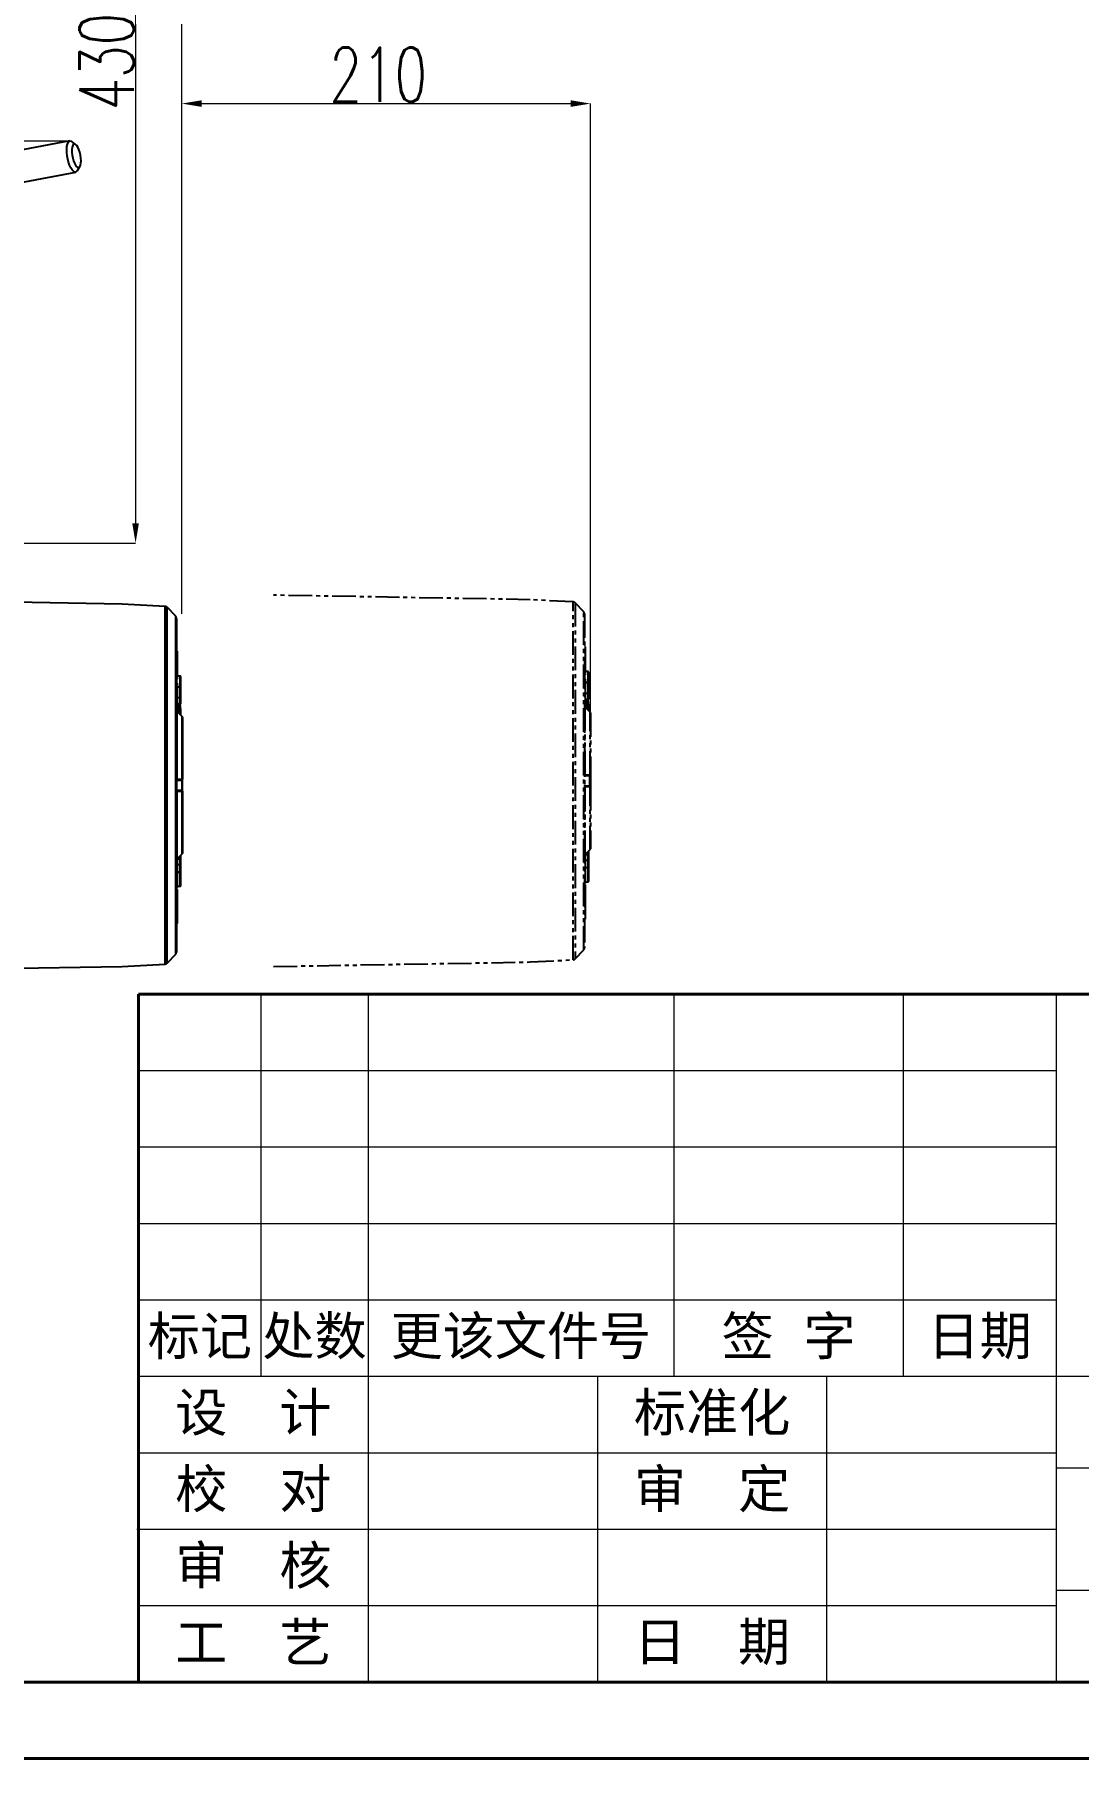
# Model space of a CAD drawing. Header units: millimetres. Extents: x 1486 to 4728, y 464 to 2757.
# Drawn here: x 3247 to 3774, y 464 to 1335 of the extents above; entities that cross this region are included whole.
import ezdxf

# ---------------------------------------------------------------- set-up
doc = ezdxf.new("R2010")
doc.units = ezdxf.units.MM
doc.linetypes.add('双点画线', pattern=[22, 12, -2, 2, -2, 2, -2])
for name, color, linetype, lineweight in [('AM_5', 3, 'Continuous', 25), ('AM_BOR', 7, 'Continuous', 50), ('文字', 7, 'Continuous', 13), ('粗实线', 7, 'Continuous', 40), ('细实线', 3, 'Continuous', 13)]:
    doc.layers.add(name, color=color, linetype=linetype, lineweight=lineweight)
doc.styles.add('SLDTEXTSTYLE1', font='txt.shx', dxfattribs={"width": 0.7, "bigfont": 'gbcbig.shx'})
doc.styles.get("Standard").update_dxf_attribs({"font": 'arial.ttf'})
doc.dimstyles.new('SLDDIMSTYLE12$0', dxfattribs={"dimtxt": 12, "dimasz": 10, "dimexe": 0, "dimexo": 0.0625, "dimgap": 0.875, "dimtad": 1, "dimdec": 1, "dimlfac": 1.8, "dimrnd": 1e-09, "dimzin": 12, "dimdsep": 46, "dimtxsty": 'SLDTEXTSTYLE1', "dimcen": 0.09, "dimdle": 8.16, "dimclrd": 3, "dimclre": 3, "dimadec": 0, "dimazin": 3, "dimtfac": 1, "dimtdec": 1, "dimtofl": 0, "dimtmove": 0, "dimatfit": 3, "dimfxl": 0, "dimfrac": 2, "dimtolj": 1, "dimlwd": 5, "dimlwe": 5, "dimarcsym": 0})

# ---------------------------------------------------------------- blocks, each defined once
blk = doc.blocks.new('*D61')
at = {"layer": 'AM_5', "color": 3, "lineweight": 5, "transparency": 16777216}
blk.add_line((2911.41, 1077.73), (2911.41, 1516.77), dxfattribs=at)
at = {"layer": 'AM_5', "color": 3, "linetype": 'Continuous', "lineweight": 5, "transparency": 16777216}
for p, q in [((2921.41, 1516.77), (3311.71, 1516.77)), ((3321.71, 1042), (3321.71, 1516.77))]:
    blk.add_line(p, q, dxfattribs=at)
at = {"layer": 'AM_5', "color": 3, "transparency": 16777216}
for points in [[(2921.41, 1518.44), (2921.41, 1515.11), (2911.41, 1516.77)], [(3311.71, 1518.44), (3311.71, 1515.11), (3321.71, 1516.77)]]:
    blk.add_solid(points, dxfattribs=at)
at = {"layer": 'Defpoints', "color": 0, "transparency": 16777216}
for p in [(3321.71, 1516.77), (2911.41, 1077.67), (3321.71, 1041.93)]:
    blk.add_point(p, dxfattribs=at)
at = {"layer": 'AM_5', "color": 0, "transparency": 16777216, "insert": (3116.56, 1531.36), "char_height": 12, "attachment_point": 5, "style": 'SLDTEXTSTYLE1'}
blk.add_mtext('\\A1;{\\H2.28571x;410}', dxfattribs=at)
blk = doc.blocks.new('*D78')
at = {"layer": 'AM_5', "color": 3, "lineweight": 5, "transparency": 16777216}
blk.add_line((3321.71, 1042), (3321.71, 1299.64), dxfattribs=at)
at = {"layer": 'AM_5', "color": 3, "linetype": 'Continuous', "lineweight": 5, "transparency": 16777216}
for p, q in [((3331.71, 1299.64), (3518.04, 1299.64)), ((3528.04, 992), (3528.04, 1299.64))]:
    blk.add_line(p, q, dxfattribs=at)
at = {"layer": 'AM_5', "color": 3, "transparency": 16777216}
for points in [[(3331.71, 1301.31), (3331.71, 1297.97), (3321.71, 1299.64)], [(3518.04, 1301.31), (3518.04, 1297.97), (3528.04, 1299.64)]]:
    blk.add_solid(points, dxfattribs=at)
at = {"layer": 'Defpoints', "color": 0, "transparency": 16777216}
for p in [(3528.04, 1299.64), (3321.71, 1041.93), (3528.04, 991.94)]:
    blk.add_point(p, dxfattribs=at)
at = {"layer": 'AM_5', "color": 0, "transparency": 16777216, "insert": (3420.92, 1314.23), "char_height": 12, "attachment_point": 5, "style": 'SLDTEXTSTYLE1'}
blk.add_mtext('\\A1;{\\H2.28571x;210}', dxfattribs=at)
blk = doc.blocks.new('*D57')
at = {"layer": 'AM_5', "color": 3, "lineweight": 5, "transparency": 16777216}
blk.add_line((3225.59, 1509.17), (3298.38, 1509.17), dxfattribs=at)
at = {"layer": 'AM_5', "color": 3, "linetype": 'Continuous', "lineweight": 5, "transparency": 16777216}
for p, q in [((3298.38, 1499.17), (3298.38, 1087.67)), ((2911.47, 1077.67), (3298.38, 1077.67))]:
    blk.add_line(p, q, dxfattribs=at)
at = {"layer": 'AM_5', "color": 3, "transparency": 16777216}
for points in [[(3296.71, 1499.17), (3300.04, 1499.17), (3298.38, 1509.17)], [(3296.71, 1087.67), (3300.04, 1087.67), (3298.38, 1077.67)]]:
    blk.add_solid(points, dxfattribs=at)
at = {"layer": 'Defpoints', "color": 0, "transparency": 16777216}
for p in [(3225.53, 1509.17), (2911.41, 1077.67), (3298.38, 1077.67)]:
    blk.add_point(p, dxfattribs=at)
at = {"layer": 'AM_5', "color": 0, "transparency": 16777216, "insert": (3283.79, 1320.81), "char_height": 12, "attachment_point": 5, "rotation": 90, "style": 'SLDTEXTSTYLE1'}
blk.add_mtext('\\A1;{\\H2.28571x;430}', dxfattribs=at)
blk = doc.blocks.new('*D58')
at = {"layer": 'AM_5', "color": 3, "lineweight": 5, "transparency": 16777216}
blk.add_line((3264.67, 1280.61), (3202.32, 1280.61), dxfattribs=at)
at = {"layer": 'AM_5', "color": 3, "linetype": 'Continuous', "lineweight": 5, "transparency": 16777216}
for p, q in [((3202.32, 1270.61), (3202.32, 1087.67)), ((2911.47, 1077.67), (3202.32, 1077.67))]:
    blk.add_line(p, q, dxfattribs=at)
at = {"layer": 'AM_5', "color": 3, "transparency": 16777216}
for points in [[(3200.65, 1270.61), (3203.99, 1270.61), (3202.32, 1280.61)], [(3200.65, 1087.67), (3203.99, 1087.67), (3202.32, 1077.67)]]:
    blk.add_solid(points, dxfattribs=at)
at = {"layer": 'Defpoints', "color": 0, "transparency": 16777216}
for p in [(3264.74, 1280.61), (2911.41, 1077.67), (3202.32, 1077.67)]:
    blk.add_point(p, dxfattribs=at)
at = {"layer": 'AM_5', "color": 0, "transparency": 16777216, "insert": (3187.73, 1179.14), "char_height": 12, "attachment_point": 5, "rotation": 90, "style": 'SLDTEXTSTYLE1'}
blk.add_mtext('\\A1;{\\H2.28571x;200}', dxfattribs=at)
blk = doc.blocks.new('rA3')
at = {"layer": '粗实线'}
for p, q in [((568.38, 174.26), (568.38, 129.26)), ((748.38, 174.26), (568.38, 174.26)), ((358.38, 129.26), (748.38, 129.26)), ((333.38, 124.26), (753.38, 124.26))]:
    blk.add_line(p, q, dxfattribs=at)
at = {"layer": '细实线'}
for p, q in [((576.38, 174.26), (576.38, 149.26)), ((583.38, 174.26), (583.38, 149.26)), ((603.38, 174.26), (603.38, 149.26)), ((618.38, 174.26), (618.38, 149.26)), ((628.38, 174.26), (628.38, 129.26)), ((568.38, 169.26), (628.38, 169.26)), ((628.38, 169.26), (628.38, 129.26)), ((568.38, 164.26), (628.38, 164.26)), ((568.38, 159.26), (628.38, 159.26)), ((568.38, 154.26), (628.38, 154.26)), ((568.38, 149.26), (688.38, 149.26)), ((583.38, 149.26), (583.38, 129.26)), ((598.38, 149.26), (598.38, 129.26)), ((613.38, 129.26), (613.38, 149.26)), ((568.38, 144.26), (628.38, 144.26)), ((688.38, 143.26), (628.38, 143.26)), ((568.25, 139.26), (628.38, 139.26)), ((568.38, 134.26), (628.38, 134.26)), ((628.38, 135.26), (688.38, 135.26))]:
    blk.add_line(p, q, dxfattribs=at)
at = {"layer": '文字', "char_height": 2.5, "width": 72, "attachment_point": 5}
for s, insert in [('{\\fSimSun|b0|i0|c134|p2;标记}', (572.38, 151.76)), ('{\\fSimSun|b0|i0|c134|p2;处数}', (579.88, 151.76)), ('{\\fSimSun|b0|i0|c134|p2;更该文件号}', (593.38, 151.76)), ('{\\fSimSun|b0|i0|c134|p54;签}  {\\fSimSun|b0|i0|c134|p54;字}', (610.88, 151.76)), ('{\\fSimSun|b0|i0|c134|p54;日期}', (623.38, 151.76)), ('{\\fSimSun|b0|i0|c134|p2;设  计}', (575.88, 146.76)), ('{\\fSimSun|b0|i0|c134|p2;标准化}', (605.88, 146.76)), ('{\\fSimSun|b0|i0|c134|p2;校  对}', (575.88, 141.76)), ('{\\fSimSun|b0|i0|c134|p2;审  定}', (605.88, 141.76)), ('{\\fSimSun|b0|i0|c134|p2;审  核}', (575.88, 136.76)), ('{\\fSimSun|b0|i0|c134|p2;工  艺}', (575.88, 131.76)), ('{\\fSimSun|b0|i0|c134|p2;日  期}', (605.88, 131.76))]:
    blk.add_mtext(s, dxfattribs=dict(at, insert=insert))

msp = doc.modelspace()

# ---------------------------------------------------------------- linework, layer by layer
at = {"color": 7, "linetype": 'Continuous', "lineweight": 25}
for p, q in [((3265.204, 1280.763), (3059.558, 1242.069)), ((3268.238, 1278.875), (3266.295, 1280.403)), ((3062.517, 1226.345), (3268.162, 1265.038)), ((3269.049, 1265.77), (3270.303, 1267.9)), ((3291.586, 1046.89), (3162.06, 1049.15)), ((3313.314, 1045.751), (3291.586, 1046.89)), ((3313.314, 865.069), (3313.314, 1045.751)), ((3318.648, 1040.729), (3314.324, 1045.285)), ((3314.324, 865.535), (3314.324, 1045.285)), ((3318.648, 870.091), (3318.648, 1040.729)), ((3319.06, 1023.1), (3319.56, 1023.1)), ((3319.06, 1022.59), (3319.56, 1022.59)), ((3319.06, 1021.76), (3319.56, 1021.76)), ((3319.06, 1021.696), (3319.56, 1021.696)), ((3319.06, 1020.803), (3319.56, 1020.803)), ((3319.06, 1018.888), (3319.56, 1018.888)), ((3319.56, 1022.765), (3319.56, 1023.1)), ((3319.56, 1021.76), (3319.56, 1022.59)), ((3319.56, 1020.803), (3319.56, 1021.696)), ((3319.56, 1017.867), (3319.56, 1018.888)), ((3319.06, 1017.867), (3319.56, 1017.867)), ((3319.06, 1017.739), (3319.56, 1017.739)), ((3319.06, 1014.42), (3319.56, 1014.42)), ((3319.06, 1013.399), (3319.56, 1013.399)), ((3319.56, 1013.271), (3319.06, 1013.271)), ((3319.06, 1010.782), (3319.56, 1010.782)), ((3319.56, 1017.739), (3319.56, 1017.867)), ((3319.56, 1014.595), (3319.56, 1017.739)), ((3319.56, 1013.399), (3319.56, 1014.42)), ((3319.56, 1013.271), (3319.56, 1013.399)), ((3319.56, 1012.888), (3319.56, 1013.224)), ((3319.56, 1010.782), (3319.56, 1013.096)), ((3320.86, 1010.572), (3319.56, 1010.572)), ((3320.86, 1010.546), (3319.56, 1010.546)), ((3319.56, 1009.761), (3319.56, 1010.432)), ((3320.86, 1010.572), (3320.86, 1010.546)), ((3320.86, 1005.236), (3320.86, 1010.546)), ((3321.06, 1010.372), (3321.06, 1005.111)), ((3319.06, 1009.761), (3319.56, 1009.761)), ((3319.06, 1008.995), (3319.56, 1008.995)), ((3319.06, 1006.889), (3319.56, 1006.889)), ((3319.06, 1005.995), (3319.56, 1005.995)), ((3319.06, 1005.485), (3319.56, 1005.485)), ((3319.06, 1004.4), (3319.56, 1004.4)), ((3319.06, 1004.208), (3319.56, 1004.208)), ((3319.06, 1004.144), (3319.56, 1004.144)), ((3319.06, 1002.293), (3319.56, 1002.293)), ((3319.06, 1001.336), (3319.56, 1001.336)), ((3319.56, 1008.995), (3319.56, 1009.411)), ((3319.56, 1005.995), (3319.56, 1006.889)), ((3319.56, 1004.4), (3319.56, 1005.485)), ((3319.56, 1005.236), (3320.86, 1005.236)), ((3320.86, 1004.981), (3319.56, 1004.981)), ((3319.56, 1004.208), (3319.56, 1004.4)), ((3319.56, 1002.468), (3319.56, 1004.144)), ((3319.56, 1001.336), (3319.56, 1002.293)), ((3319.56, 1001.145), (3319.56, 1001.336)), ((3320.86, 1005.236), (3320.86, 1004.981)), ((3320.86, 999.677), (3320.86, 1004.981)), ((3321.06, 1005.111), (3321.06, 999.807)), ((3321.097, 1004.638), (3321.06, 1004.638)), ((3321.06, 1003.088), (3321.097, 1003.088)), ((3319.06, 1001.145), (3319.56, 1001.145)), ((3319.56, 999.549), (3319.06, 999.549)), ((3319.06, 998.592), (3319.56, 998.592)), ((3319.06, 998.4), (3319.56, 998.4)), ((3319.06, 998.272), (3319.56, 998.272)), ((3319.06, 998.145), (3319.56, 998.145)), ((3319.06, 997.57), (3319.56, 997.57)), ((3319.08, 992.975), (3319.56, 992.975)), ((3321.913, 990.056), (3319.206, 992.764)), ((3319.206, 992.764), (3319.206, 958.439)), ((3319.314, 992.656), (3319.56, 992.656)), ((3319.56, 999.724), (3319.56, 1001.145)), ((3319.56, 999.677), (3320.86, 999.677)), ((3319.56, 998.592), (3319.56, 999.549)), ((3319.56, 998.4), (3319.56, 998.592)), ((3319.56, 998.272), (3319.56, 998.4)), ((3319.56, 997.57), (3319.56, 998.145)), ((3319.56, 996.701), (3320.86, 996.701)), ((3320.86, 996.433), (3319.56, 996.433)), ((3319.56, 996.387), (3320.86, 996.387)), ((3320.256, 996.387), (3320.256, 991.713)), ((3320.26, 996.387), (3320.26, 991.71)), ((3320.86, 996.701), (3320.86, 999.677)), ((3320.86, 996.701), (3320.86, 996.433)), ((3320.86, 996.387), (3320.86, 996.433)), ((3321.06, 999.807), (3321.06, 996.632)), ((3321.097, 999.694), (3321.06, 999.694)), ((3321.06, 996.632), (3321.06, 996.587)), ((3321.913, 958.441), (3321.913, 990.056)), ((3319.206, 958.439), (3321.913, 958.441)), ((3319.56, 957.91), (3321.56, 957.91)), ((3321.771, 957.957), (3321.771, 952.863)), ((3319.206, 952.381), (3321.913, 952.379)), ((3319.206, 952.381), (3319.206, 918.056)), ((3319.56, 952.91), (3321.56, 952.91)), ((3321.913, 920.764), (3321.913, 952.379)), ((3319.56, 917.485), (3319.06, 917.485)), ((3319.06, 916.341), (3319.56, 916.341)), ((3319.206, 918.056), (3321.913, 920.764)), ((3319.56, 917.485), (3319.56, 918.41)), ((3320.86, 918.241), (3319.56, 918.241)), ((3320.86, 918.032), (3319.56, 918.032)), ((3319.56, 916.341), (3319.56, 917.485)), ((3319.56, 913.322), (3319.56, 916.341)), ((3319.56, 915.355), (3320.86, 915.355)), ((3320.256, 919.107), (3320.256, 918.241)), ((3320.26, 919.11), (3320.26, 918.241)), ((3320.86, 918.241), (3320.86, 918.032)), ((3320.86, 915.355), (3320.86, 918.032)), ((3320.86, 911.659), (3320.86, 915.355)), ((3321.06, 918.041), (3321.06, 915.186)), ((3321.06, 915.186), (3321.06, 911.489)), ((3319.06, 913.322), (3319.56, 913.322)), ((3319.06, 912.034), (3319.56, 912.034)), ((3319.06, 911.659), (3320.86, 911.659)), ((3319.06, 911.509), (3319.56, 911.509)), ((3319.06, 910.662), (3319.56, 910.662)), ((3319.06, 907.986), (3319.56, 907.986)), ((3319.56, 910.837), (3319.56, 911.509)), ((3320.86, 911.417), (3319.56, 911.417)), ((3319.56, 907.986), (3319.56, 910.662)), ((3320.86, 911.659), (3320.86, 911.417)), ((3320.86, 904.484), (3320.86, 911.417)), ((3321.06, 911.489), (3321.06, 904.62)), ((3319.06, 903.802), (3319.56, 903.802)), ((3319.06, 902.841), (3319.56, 902.841)), ((3319.06, 901.699), (3319.56, 901.699)), ((3319.06, 899.238), (3319.56, 899.238)), ((3319.06, 898.093), (3319.56, 898.093)), ((3319.56, 904.484), (3320.86, 904.484)), ((3319.56, 904.42), (3320.86, 904.42)), ((3319.56, 899.238), (3319.56, 901.699)), ((3319.56, 898.093), (3319.56, 899.238)), ((3319.56, 895.075), (3319.56, 898.093)), ((3320.86, 904.484), (3320.86, 904.42)), ((3319.06, 895.075), (3319.56, 895.075)), ((3319.06, 893.796), (3319.56, 893.796)), ((3319.06, 892.551), (3319.56, 892.551)), ((3319.06, 889.143), (3319.56, 889.143)), ((3319.56, 885.531), (3319.56, 889.143)), ((3319.06, 885.531), (3319.56, 885.531)), ((3162.06, 861.67), (3291.586, 863.93)), ((3291.586, 863.93), (3313.314, 865.069)), ((3314.324, 865.535), (3318.648, 870.091))]:
    msp.add_line(p, q, dxfattribs=at)
at = {"color": 7, "linetype": '双点画线', "lineweight": 25}
for p, q in [((3497.564, 1049.127), (3368.038, 1051.388)), ((3519.293, 1047.988), (3497.564, 1049.127)), ((3519.293, 867.307), (3519.293, 1047.988)), ((3524.626, 1042.967), (3520.302, 1047.523)), ((3520.302, 1047.523), (3520.302, 867.772)), ((3524.626, 872.329), (3524.626, 1042.967)), ((3525.038, 1041.934), (3525.038, 873.361)), ((3525.538, 1025.338), (3525.038, 1025.338)), ((3525.538, 1024.827), (3525.038, 1024.827)), ((3525.538, 1023.998), (3525.038, 1023.998)), ((3525.538, 1023.934), (3525.038, 1023.934)), ((3525.538, 1023.04), (3525.038, 1023.04)), ((3525.538, 1021.125), (3525.038, 1021.125)), ((3525.538, 1020.104), (3525.038, 1020.104)), ((3525.538, 1019.977), (3525.038, 1019.977)), ((3525.538, 1025.002), (3525.538, 1025.338)), ((3525.538, 1023.998), (3525.538, 1024.827)), ((3525.538, 1023.04), (3525.538, 1023.934)), ((3525.538, 1020.104), (3525.538, 1021.125)), ((3525.538, 1019.977), (3525.538, 1020.104)), ((3525.538, 1016.658), (3525.538, 1019.977)), ((3525.538, 1016.658), (3525.038, 1016.658)), ((3525.538, 1015.637), (3525.038, 1015.637)), ((3525.538, 1015.509), (3525.038, 1015.509)), ((3525.538, 1013.02), (3525.038, 1013.02)), ((3525.538, 1011.999), (3525.038, 1011.999)), ((3525.538, 1011.233), (3525.038, 1011.233)), ((3525.538, 1015.637), (3525.538, 1016.658)), ((3525.538, 1015.509), (3525.538, 1015.637)), ((3525.538, 1015.126), (3525.538, 1015.462)), ((3526.838, 1012.809), (3525.538, 1012.809)), ((3526.838, 1012.783), (3525.538, 1012.783)), ((3525.538, 1011.999), (3525.538, 1012.67)), ((3525.538, 1011.233), (3525.538, 1011.649)), ((3526.838, 1012.809), (3526.838, 1012.783)), ((3526.838, 1007.473), (3526.838, 1012.783)), ((3527.038, 1012.609), (3527.038, 1007.349)), ((3525.538, 1009.126), (3525.038, 1009.126)), ((3525.538, 1008.233), (3525.038, 1008.233)), ((3525.538, 1007.722), (3525.038, 1007.722)), ((3525.538, 1006.637), (3525.038, 1006.637)), ((3525.538, 1006.446), (3525.038, 1006.446)), ((3525.538, 1006.382), (3525.038, 1006.382)), ((3525.538, 1004.531), (3525.038, 1004.531)), ((3525.538, 1003.574), (3525.038, 1003.574)), ((3525.538, 1003.382), (3525.038, 1003.382)), ((3525.538, 1001.787), (3525.038, 1001.787)), ((3525.538, 1008.233), (3525.538, 1009.126)), ((3525.538, 1006.637), (3525.538, 1007.722)), ((3525.538, 1007.473), (3526.838, 1007.473)), ((3526.838, 1007.219), (3525.538, 1007.219)), ((3525.538, 1006.446), (3525.538, 1006.637)), ((3525.538, 1004.531), (3525.538, 1006.382)), ((3525.538, 1003.574), (3525.538, 1004.531)), ((3525.538, 1003.382), (3525.538, 1003.574)), ((3525.538, 1001.787), (3525.538, 1003.382)), ((3525.538, 1001.914), (3526.838, 1001.914)), ((3525.538, 1000.829), (3525.538, 1001.787)), ((3526.838, 1007.473), (3526.838, 1007.219)), ((3526.838, 1001.914), (3526.838, 1007.219)), ((3526.838, 998.938), (3526.838, 1001.914)), ((3527.038, 1007.349), (3527.038, 1002.044)), ((3527.076, 1006.876), (3527.038, 1006.876)), ((3527.038, 1005.325), (3527.076, 1005.325)), ((3527.038, 1002.044), (3527.038, 998.87)), ((3527.076, 1001.932), (3527.038, 1001.932)), ((3525.538, 1000.829), (3525.038, 1000.829)), ((3525.538, 1000.638), (3525.038, 1000.638)), ((3525.538, 1000.51), (3525.038, 1000.51)), ((3525.538, 1000.382), (3525.038, 1000.382)), ((3525.538, 999.808), (3525.038, 999.808)), ((3525.538, 995.213), (3525.059, 995.213)), ((3527.892, 992.294), (3525.185, 995.001)), ((3525.185, 995.001), (3525.185, 960.676)), ((3525.538, 994.893), (3525.292, 994.893)), ((3525.538, 1000.638), (3525.538, 1000.829)), ((3525.538, 1000.51), (3525.538, 1000.638)), ((3525.538, 999.808), (3525.538, 1000.382)), ((3525.538, 998.938), (3526.838, 998.938)), ((3526.838, 998.671), (3525.538, 998.671)), ((3525.538, 998.624), (3526.838, 998.624)), ((3526.235, 998.624), (3526.235, 993.951)), ((3526.238, 998.624), (3526.238, 993.948)), ((3526.838, 998.938), (3526.838, 998.671)), ((3526.838, 998.624), (3526.838, 998.671)), ((3527.038, 998.87), (3527.038, 998.824)), ((3527.892, 960.679), (3527.892, 992.294)), ((3528.038, 991.941), (3528.038, 960.648)), ((3527.538, 960.148), (3525.538, 960.148)), ((3527.749, 955.101), (3527.749, 960.194)), ((3528.038, 960.648), (3528.038, 954.648)), ((3525.185, 954.619), (3525.185, 920.294)), ((3525.538, 955.148), (3527.538, 955.148)), ((3527.892, 923.001), (3527.892, 954.617)), ((3528.038, 954.648), (3528.038, 923.355)), ((3525.185, 920.294), (3527.892, 923.001)), ((3525.538, 919.723), (3525.038, 919.723)), ((3525.538, 918.578), (3525.038, 918.578)), ((3525.538, 915.56), (3525.038, 915.56)), ((3525.538, 914.271), (3525.038, 914.271)), ((3525.538, 919.723), (3525.538, 920.648)), ((3526.838, 920.478), (3525.538, 920.478)), ((3526.838, 920.269), (3525.538, 920.269)), ((3525.538, 918.578), (3525.538, 919.723)), ((3525.538, 915.56), (3525.538, 918.578)), ((3525.538, 917.593), (3526.838, 917.593)), ((3526.235, 921.344), (3526.235, 920.478)), ((3526.238, 921.348), (3526.238, 920.478)), ((3526.838, 920.478), (3526.838, 920.269)), ((3526.838, 917.593), (3526.838, 920.269)), ((3526.838, 913.896), (3526.838, 917.593)), ((3527.038, 920.278), (3527.038, 917.423)), ((3527.038, 917.423), (3527.038, 913.727)), ((3525.038, 913.896), (3526.838, 913.896)), ((3525.538, 913.746), (3525.038, 913.746)), ((3525.538, 912.899), (3525.038, 912.899)), ((3525.538, 910.224), (3525.038, 910.224)), ((3525.538, 906.039), (3525.038, 906.039)), ((3525.538, 913.074), (3525.538, 913.746)), ((3526.838, 913.655), (3525.538, 913.655)), ((3525.538, 906.721), (3526.838, 906.721)), ((3525.538, 906.657), (3526.838, 906.657)), ((3526.838, 913.896), (3526.838, 913.655)), ((3526.838, 906.721), (3526.838, 913.655)), ((3526.838, 906.721), (3526.838, 906.657)), ((3527.038, 913.727), (3527.038, 906.857)), ((3525.538, 905.079), (3525.038, 905.079)), ((3525.538, 903.936), (3525.038, 903.936)), ((3525.538, 901.475), (3525.038, 901.475)), ((3525.538, 900.331), (3525.038, 900.331)), ((3525.538, 897.312), (3525.038, 897.312)), ((3525.538, 901.475), (3525.538, 903.936)), ((3525.538, 900.331), (3525.538, 901.475)), ((3525.538, 897.312), (3525.538, 900.331)), ((3525.538, 896.034), (3525.038, 896.034)), ((3525.538, 894.789), (3525.038, 894.789)), ((3525.538, 891.38), (3525.038, 891.38)), ((3525.538, 887.768), (3525.538, 891.38)), ((3525.538, 887.768), (3525.038, 887.768)), ((3520.302, 867.772), (3524.626, 872.329)), ((3368.038, 863.907), (3497.564, 866.168)), ((3497.564, 866.168), (3519.293, 867.307))]:
    msp.add_line(p, q, dxfattribs=at)
at = {"color": 7, "linetype": 'Continuous', "lineweight": 25, "flags": 128}
for points in [[(3269.049, 1265.77), (3268.808, 1265.434), (3268.279, 1265.068), (3267.675, 1265.068), (3267.025, 1265.434), (3266.359, 1266.15), (3265.708, 1267.181), (3265.103, 1268.479), (3264.571, 1269.984), (3264.139, 1271.626), (3263.825, 1273.327), (3263.645, 1275.008), (3263.607, 1276.591), (3263.712, 1278.001), (3263.957, 1279.173), (3264.329, 1280.051), (3264.811, 1280.595), (3265.381, 1280.779), (3265.381, 1280.779)], [(3265.381, 1280.779), (3266.012, 1280.595), (3266.295, 1280.403)], [(3267.552, 1279.157), (3267.062, 1278.971), (3266.664, 1278.426), (3266.384, 1277.555), (3266.238, 1276.414), (3266.236, 1275.074), (3266.378, 1273.619), (3266.655, 1272.141), (3267.05, 1270.732), (3267.538, 1269.481), (3268.088, 1268.467), (3268.666, 1267.754), (3269.235, 1267.386), (3269.76, 1267.386), (3270.207, 1267.754), (3270.549, 1268.467), (3270.765, 1269.481), (3270.839, 1270.732), (3270.769, 1272.141), (3270.557, 1273.619), (3270.218, 1275.074), (3269.774, 1276.414), (3269.25, 1277.555), (3268.682, 1278.426), (3268.104, 1278.971), (3267.552, 1279.157)], [(3320.86, 1005.236), (3320.899, 1005.233), (3320.936, 1005.226), (3320.971, 1005.215), (3321.001, 1005.199), (3321.026, 1005.18), (3321.044, 1005.159), (3321.056, 1005.135), (3321.06, 1005.111)], [(3320.86, 1004.981), (3320.899, 1004.984), (3320.936, 1004.991), (3320.971, 1005.003), (3321.001, 1005.019), (3321.026, 1005.039), (3321.044, 1005.061), (3321.056, 1005.086), (3321.06, 1005.111)], [(3321.06, 999.807), (3321.056, 999.781), (3321.044, 999.757), (3321.026, 999.734), (3321.001, 999.715), (3320.971, 999.699), (3320.936, 999.687), (3320.899, 999.679), (3320.86, 999.677)], [(3321.06, 996.632), (3321.056, 996.646), (3321.044, 996.658), (3321.026, 996.67), (3321.001, 996.681), (3320.971, 996.689), (3320.936, 996.696), (3320.899, 996.699), (3320.86, 996.701)], [(3321.06, 911.489), (3321.056, 911.475), (3321.044, 911.462), (3321.026, 911.449), (3321.001, 911.438), (3320.971, 911.429), (3320.936, 911.423), (3320.899, 911.419), (3320.86, 911.417)]]:
    msp.add_lwpolyline(points, dxfattribs=at)
at = {"color": 7, "linetype": '双点画线', "lineweight": 25, "flags": 128}
for points in [[(3526.838, 1007.473), (3526.877, 1007.471), (3526.915, 1007.464), (3526.949, 1007.452), (3526.979, 1007.437), (3527.004, 1007.418), (3527.023, 1007.396), (3527.034, 1007.373), (3527.038, 1007.349)], [(3526.838, 1007.219), (3526.877, 1007.221), (3526.915, 1007.229), (3526.949, 1007.241), (3526.979, 1007.257), (3527.004, 1007.276), (3527.023, 1007.299), (3527.034, 1007.323), (3527.038, 1007.349)], [(3527.038, 1002.044), (3527.034, 1002.019), (3527.023, 1001.994), (3527.004, 1001.972), (3526.979, 1001.952), (3526.949, 1001.936), (3526.915, 1001.924), (3526.877, 1001.917), (3526.838, 1001.914)], [(3527.038, 998.87), (3527.034, 998.883), (3527.023, 998.896), (3527.004, 998.908), (3526.979, 998.918), (3526.949, 998.927), (3526.915, 998.933), (3526.877, 998.937), (3526.838, 998.938)], [(3525.185, 960.676), (3526.701, 960.677), (3527.892, 960.679)], [(3527.892, 954.617), (3526.376, 954.618), (3525.185, 954.619)], [(3527.038, 913.727), (3527.034, 913.713), (3527.023, 913.699), (3527.004, 913.687), (3526.979, 913.676), (3526.949, 913.667), (3526.915, 913.66), (3526.877, 913.656), (3526.838, 913.655)]]:
    msp.add_lwpolyline(points, dxfattribs=at)
at = {"color": 7, "linetype": 'Continuous', "lineweight": 25}
for centre, radius, start, end in [((3313.236, 1044.253), 1.5, 43.5, 87), ((3317.56, 1039.697), 1.5, 0, 43.5), ((3320.86, 1010.372), 0.2, 0, 90), ((3320.872, 1010.358), 0.188, 4.252875, 93.69926), ((3296.781, 991.84), 24.5, 357.367009, 10.694922), ((3320.86, 996.633), 0.199, 269.832946, 359.831967), ((3320.86, 996.587), 0.2, 270, 0), ((3321.56, 989.703), 0.5, 0, 45), ((3319.56, 957.41), 0.5, 89.999975, 180), ((3321.56, 958.41), 0.5, 270, 0), ((3321.931, 958.165), 0.277, 62.377002, 93.771829), ((3319.56, 953.41), 0.5, 180, 270), ((3321.56, 952.41), 0.5, 0, 90), ((3321.931, 952.655), 0.277, 266.228171, 297.622998), ((3320.86, 918.041), 0.2, 0, 90), ((3320.909, 919.171), 1.14, 267.491082, 277.56592), ((3320.874, 915.169), 0.187, 5.087801, 94.313104), ((3296.781, 919.136), 24.5, 352.293464, 2.283211), ((3321.56, 921.117), 0.5, 315, 0), ((3320.874, 911.472), 0.187, 5.087801, 94.313104), ((3320.86, 904.62), 0.2, 270, 0), ((3320.886, 904.659), 0.178, 261.329202, 347.219692), ((3317.56, 871.123), 1.5, 316.5, 0), ((3313.236, 866.567), 1.5, 273, 316.5)]:
    msp.add_arc(centre, radius, start, end, dxfattribs=at)
at = {"color": 7, "linetype": '双点画线', "lineweight": 25}
for centre, radius, start, end in [((3519.214, 1046.49), 1.5, 43.5, 87), ((3523.538, 1041.934), 1.5, 0, 43.5), ((3526.838, 1012.609), 0.2, 0, 90), ((3526.85, 1012.595), 0.188, 4.252875, 93.69926), ((3525.538, 995.355), 0.5, 180, 225), ((3502.759, 994.078), 24.5, 357.367009, 10.694922), ((3526.839, 998.87), 0.199, 269.832946, 359.831967), ((3526.838, 998.824), 0.2, 270, 0), ((3527.538, 991.941), 0.5, 0, 45), ((3525.166, 960.97), 0.294, 244.221416, 273.627708), ((3525.538, 959.648), 0.5, 90, 180), ((3527.443, 960.594), 0.457, 282.034008, 10.645583), ((3527.538, 960.648), 0.5, 270, 0), ((3527.91, 960.403), 0.277, 62.377002, 93.771829), ((3525.538, 955.648), 0.5, 180, 270), ((3525.166, 954.326), 0.294, 86.372292, 115.778584), ((3527.443, 954.701), 0.457, 349.354417, 77.965992), ((3527.538, 954.648), 0.5, 0, 90), ((3527.91, 954.893), 0.277, 266.228171, 297.622998), ((3527.538, 923.355), 0.5, 315, 0), ((3525.538, 919.941), 0.5, 135, 180), ((3526.838, 920.278), 0.2, 0, 90), ((3526.888, 921.408), 1.14, 267.491082, 277.56592), ((3526.852, 917.407), 0.187, 5.087801, 94.313104), ((3502.759, 921.373), 24.5, 352.293464, 2.283211), ((3526.852, 913.71), 0.187, 5.087801, 94.313104), ((3526.838, 906.857), 0.2, 270, 0), ((3526.865, 906.897), 0.178, 261.329202, 347.219692), ((3523.538, 873.361), 1.5, 316.5, 0), ((3519.214, 868.805), 1.5, 273, 316.5)]:
    msp.add_arc(centre, radius, start, end, dxfattribs=at)
at = {"color": 7, "linetype": 'Continuous', "lineweight": 25}
for points, knots in [([(3319.06, 1039.646), (3319.06, 1039.598), (3319.06, 1039.493), (3319.06, 1038.18), (3319.06, 1035.954), (3319.06, 1032.785), (3319.06, 1028.765), (3319.06, 1023.975), (3319.06, 1018.488), (3319.06, 1012.323), (3319.06, 1005.478), (3319.06, 997.994), (3319.06, 989.983), (3319.06, 981.578), (3319.06, 972.924), (3319.06, 964.174), (3319.06, 958.315), (3319.06, 955.41)], [0, 0, 0, 0, 0.0586497, 0.1263421, 0.1944212, 0.2625003, 0.3301926, 0.3971246, 0.4629474, 0.5287703, 0.5957023, 0.6633946, 0.7314737, 0.7995528, 0.8672452, 0.9341772, 1, 1, 1, 1]), ([(3319.56, 1018.888), (3319.56, 1019.15), (3319.56, 1019.606), (3319.56, 1020.157), (3319.56, 1020.475), (3319.56, 1020.616), (3319.56, 1020.687), (3319.56, 1020.747), (3319.56, 1020.784), (3319.56, 1020.803)], [0, 0, 0, 0, 0.4018451, 0.700925, 0.8501447, 0.9000038, 0.92545, 0.9625731, 1, 1, 1, 1]), ([(3319.56, 992.975), (3319.56, 993.494), (3319.56, 994.522), (3319.56, 996.067), (3319.56, 997.065), (3319.56, 997.57)], [0, 0, 0, 0, 0.3347977, 0.6633059, 1, 1, 1, 1]), ([(3322.06, 989.703), (3322.06, 989.658), (3322.06, 989.568), (3322.06, 988.825), (3322.06, 987.39), (3322.06, 984.843), (3322.06, 981.3), (3322.06, 977.574), (3322.06, 974.035), (3322.06, 970.263), (3322.06, 966.352), (3322.06, 962.4), (3322.06, 959.728), (3322.06, 958.41)], [0, 0, 0, 0, 0.0782789, 0.1587142, 0.2411685, 0.3693291, 0.4998887, 0.5869697, 0.6733433, 0.7588315, 0.8412767, 0.9217166, 1, 1, 1, 1]), ([(3319.56, 957.91), (3319.519, 957.915), (3319.439, 957.926), (3319.344, 958.004), (3319.277, 958.103), (3319.237, 958.195), (3319.214, 958.291), (3319.205, 958.375), (3319.206, 958.418), (3319.206, 958.439)], [0, 0, 0, 0, 0.2865456, 0.5610687, 0.6891901, 0.8054766, 0.906505, 0.9531764, 1, 1, 1, 1]), ([(3321.56, 957.91), (3321.588, 957.913), (3321.636, 957.917), (3321.706, 957.952), (3321.766, 957.999), (3321.822, 958.069), (3321.866, 958.153), (3321.908, 958.277), (3321.911, 958.376), (3321.913, 958.441)], [0, 0, 0, 0, 0.1465757, 0.2502527, 0.383985, 0.5005373, 0.6381731, 0.7637622, 1, 1, 1, 1]), ([(3322.06, 952.76), (3322.06, 953.643), (3322.06, 955.41), (3322.06, 957.177), (3322.06, 958.06)], [0, 0, 0, 0, 0.4999999, 1, 1, 1, 1]), ([(3319.06, 955.41), (3319.06, 952.505), (3319.06, 946.646), (3319.06, 937.896), (3319.06, 929.242), (3319.06, 920.837), (3319.06, 912.826), (3319.06, 905.342), (3319.06, 898.497), (3319.06, 892.332), (3319.06, 886.845), (3319.06, 882.055), (3319.06, 878.035), (3319.06, 874.866), (3319.06, 872.64), (3319.06, 871.327), (3319.06, 871.223), (3319.06, 871.174)], [0, 0, 0, 0, 0.0658228, 0.1327548, 0.2004472, 0.2685263, 0.3366054, 0.4042977, 0.4712297, 0.5370526, 0.6028754, 0.6698074, 0.7374997, 0.8055788, 0.8736579, 0.9413503, 1, 1, 1, 1]), ([(3319.206, 952.381), (3319.206, 952.403), (3319.205, 952.445), (3319.214, 952.529), (3319.237, 952.625), (3319.277, 952.717), (3319.344, 952.816), (3319.439, 952.894), (3319.519, 952.905), (3319.56, 952.91)], [0, 0, 0, 0, 0.0469095, 0.0936327, 0.1947106, 0.3110168, 0.4391204, 0.7135016, 1, 1, 1, 1]), ([(3321.913, 952.379), (3321.911, 952.444), (3321.908, 952.543), (3321.866, 952.668), (3321.822, 952.751), (3321.766, 952.821), (3321.706, 952.868), (3321.636, 952.903), (3321.588, 952.907), (3321.56, 952.91)], [0, 0, 0, 0, 0.2362575, 0.3618415, 0.4994624, 0.6160623, 0.7497471, 0.8534584, 1, 1, 1, 1]), ([(3322.06, 952.41), (3322.06, 951.083), (3322.06, 948.399), (3322.06, 944.448), (3322.06, 940.595), (3322.06, 936.934), (3322.06, 933.547), (3322.06, 930.507), (3322.06, 927.868), (3322.06, 925.643), (3322.06, 923.831), (3322.06, 922.431), (3322.06, 921.524), (3322.06, 921.101), (3322.06, 921.16), (3322.06, 921.176)], [0, 0, 0, 0, 0.07883213, 0.15938817, 0.24113594, 0.32349285, 0.40584976, 0.48759752, 0.56815357, 0.64698569, 0.72581782, 0.80637387, 0.88812163, 0.97047854, 1, 1, 1, 1]), ([(3319.56, 912.034), (3319.56, 912.121), (3319.56, 912.295), (3319.56, 912.598), (3319.56, 912.994), (3319.56, 913.191), (3319.56, 913.322)], [0, 0, 0, 0, 0.1250401, 0.2502359, 0.4998742, 1, 1, 1, 1]), ([(3319.56, 903.802), (3319.56, 903.837), (3319.56, 903.906), (3319.56, 904.536), (3319.56, 905.368), (3319.56, 906.158), (3319.56, 907.051), (3319.56, 907.675), (3319.56, 907.986)], [0, 0, 0, 0, 0.2501594, 0.4995807, 0.624669, 0.7497301, 0.8748096, 1, 1, 1, 1]), ([(3319.56, 901.699), (3319.56, 901.794), (3319.56, 901.913), (3319.56, 902.19), (3319.56, 902.433), (3319.56, 902.678), (3319.56, 902.841)], [0, 0, 0, 0, 0.5004596, 0.6283614, 0.7507034, 1, 1, 1, 1]), ([(3319.56, 893.796), (3319.56, 893.882), (3319.56, 894.055), (3319.56, 894.355), (3319.56, 894.747), (3319.56, 894.944), (3319.56, 895.075)], [0, 0, 0, 0, 0.125077, 0.2502224, 0.4998872, 1, 1, 1, 1]), ([(3319.56, 892.38), (3319.56, 892.541), (3319.56, 892.782), (3319.56, 893.285), (3319.56, 893.626), (3319.56, 893.796)], [0, 0, 0, 0, 0.5005372, 0.7503463, 1, 1, 1, 1]), ([(3319.56, 889.143), (3319.56, 889.547), (3319.56, 890.353), (3319.56, 891.343), (3319.56, 891.995), (3319.56, 892.344), (3319.56, 892.49), (3319.56, 892.545), (3319.56, 892.549), (3319.56, 892.551)], [0, 0, 0, 0, 0.2503213, 0.4998014, 0.6247836, 0.7496745, 0.8746984, 0.9373467, 1, 1, 1, 1])]:
    msp.add_open_spline(points, degree=3, knots=knots, dxfattribs=at)
at = {"color": 7, "linetype": '双点画线', "lineweight": 25}
for points, knots in [([(3525.538, 1021.125), (3525.538, 1021.433), (3525.538, 1021.912), (3525.538, 1022.563), (3525.538, 1022.882), (3525.538, 1023.04)], [0, 0, 0, 0, 0.4748456, 0.7388223, 1, 1, 1, 1]), ([(3525.538, 1013.02), (3525.538, 1013.57), (3525.538, 1014.345), (3525.538, 1015.112), (3525.538, 1015.334)], [0, 0, 0, 0, 0.7108225, 1, 1, 1, 1]), ([(3525.538, 1007.897), (3525.538, 1007.934), (3525.538, 1008.015), (3525.538, 1008.12), (3525.538, 1008.189), (3525.538, 1008.228), (3525.538, 1008.236), (3525.538, 1008.234), (3525.538, 1008.233)], [0, 0, 0, 0, 0.290787, 0.6451009, 0.8212001, 0.9133313, 0.9539772, 1, 1, 1, 1]), ([(3525.538, 995.213), (3525.538, 996.08), (3525.538, 997.289), (3525.538, 998.827), (3525.538, 999.481), (3525.538, 999.808)], [0, 0, 0, 0, 0.5601633, 0.7802465, 1, 1, 1, 1]), ([(3525.538, 960.148), (3525.497, 960.153), (3525.418, 960.164), (3525.322, 960.241), (3525.256, 960.341), (3525.216, 960.432), (3525.192, 960.528), (3525.184, 960.613), (3525.184, 960.655), (3525.185, 960.676)], [0, 0, 0, 0, 0.2865456, 0.5610687, 0.6891901, 0.8054766, 0.906505, 0.9531764, 1, 1, 1, 1]), ([(3525.185, 954.619), (3525.184, 954.64), (3525.184, 954.682), (3525.192, 954.767), (3525.216, 954.863), (3525.256, 954.954), (3525.322, 955.054), (3525.418, 955.132), (3525.497, 955.142), (3525.538, 955.148)], [0, 0, 0, 0, 0.0469095, 0.0936327, 0.1947106, 0.3110168, 0.4391204, 0.7135016, 1, 1, 1, 1]), ([(3525.538, 914.271), (3525.538, 914.461), (3525.538, 914.843), (3525.538, 915.251), (3525.538, 915.442), (3525.538, 915.56)], [0, 0, 0, 0, 0.277759, 0.5582123, 1, 1, 1, 1]), ([(3525.538, 910.224), (3525.538, 910.73), (3525.538, 911.633), (3525.538, 912.512), (3525.538, 912.899)], [0, 0, 0, 0, 0.5599154, 1, 1, 1, 1]), ([(3525.538, 906.039), (3525.538, 906.084), (3525.538, 906.172), (3525.538, 907.072), (3525.538, 908.572), (3525.538, 909.673), (3525.538, 910.224)], [0, 0, 0, 0, 0.2808621, 0.5603944, 0.779988, 1, 1, 1, 1]), ([(3525.538, 903.936), (3525.538, 904.037), (3525.538, 904.178), (3525.538, 904.647), (3525.538, 904.935), (3525.538, 905.079)], [0, 0, 0, 0, 0.5606419, 0.7798878, 1, 1, 1, 1]), ([(3525.538, 896.034), (3525.538, 896.221), (3525.538, 896.599), (3525.538, 897.004), (3525.538, 897.195), (3525.538, 897.312)], [0, 0, 0, 0, 0.2779893, 0.5583685, 1, 1, 1, 1]), ([(3525.538, 894.617), (3525.538, 894.778), (3525.538, 895.019), (3525.538, 895.523), (3525.538, 895.863), (3525.538, 896.034)], [0, 0, 0, 0, 0.5008588, 0.7500558, 1, 1, 1, 1]), ([(3525.538, 891.38), (3525.538, 891.785), (3525.538, 892.589), (3525.538, 893.577), (3525.538, 894.228), (3525.538, 894.569), (3525.538, 894.753), (3525.538, 894.776), (3525.538, 894.789)], [0, 0, 0, 0, 0.2506607, 0.4979437, 0.6250501, 0.7485035, 0.8630456, 1, 1, 1, 1])]:
    msp.add_open_spline(points, degree=3, knots=knots, dxfattribs=at)

# ---------------------------------------------------------------- block references
at = {"layer": 'AM_BOR', "xscale": 7.720839843750002, "yscale": 7.720839843750002, "zscale": 7.720839843750002}
msp.add_blockref('rA3', (-1088.43, -495.446), dxfattribs=at)

# ---------------------------------------------------------------- dimensions: what is measured, and where the dimension line sits
at = {"layer": 'AM_5'}
for base, p1, p2, text, picture, middle in [((3321.709, 1516.773), (2911.406, 1077.667), (3321.709, 1041.934), '{\\H2.28571x;410}', '*D61', (3116.558, 1516.773)), ((3528.038, 1299.64), (3321.709, 1041.934), (3528.038, 991.941), '{\\H2.28571x;210}', '*D78', (3420.917, 1299.64))]:
    dim = msp.add_linear_dim(base=base, p1=p1, p2=p2, text=text, dimstyle='SLDDIMSTYLE12$0', override={"dimlfac": 1}, dxfattribs=at)
    dim.commit()
    dim.dimension.update_dxf_attribs({"geometry": picture, "text_midpoint": middle, "dimtype": 160})
for base, p1, text, picture, middle in [((3298.375, 1077.667), (3225.531, 1509.167), '{\\H2.28571x;430}', '*D57', (3298.375, 1320.81)), ((3202.319, 1077.667), (3264.737, 1280.61), '{\\H2.28571x;200}', '*D58', (3202.319, 1179.138))]:
    dim = msp.add_linear_dim(base=base, p1=p1, p2=(2911.406, 1077.667), angle=90, text=text, dimstyle='SLDDIMSTYLE12$0', override={"dimlfac": 1}, dxfattribs=at)
    dim.commit()
    dim.dimension.update_dxf_attribs({"geometry": picture, "text_midpoint": middle, "dimtype": 160})

doc.saveas('drawing.dxf')
